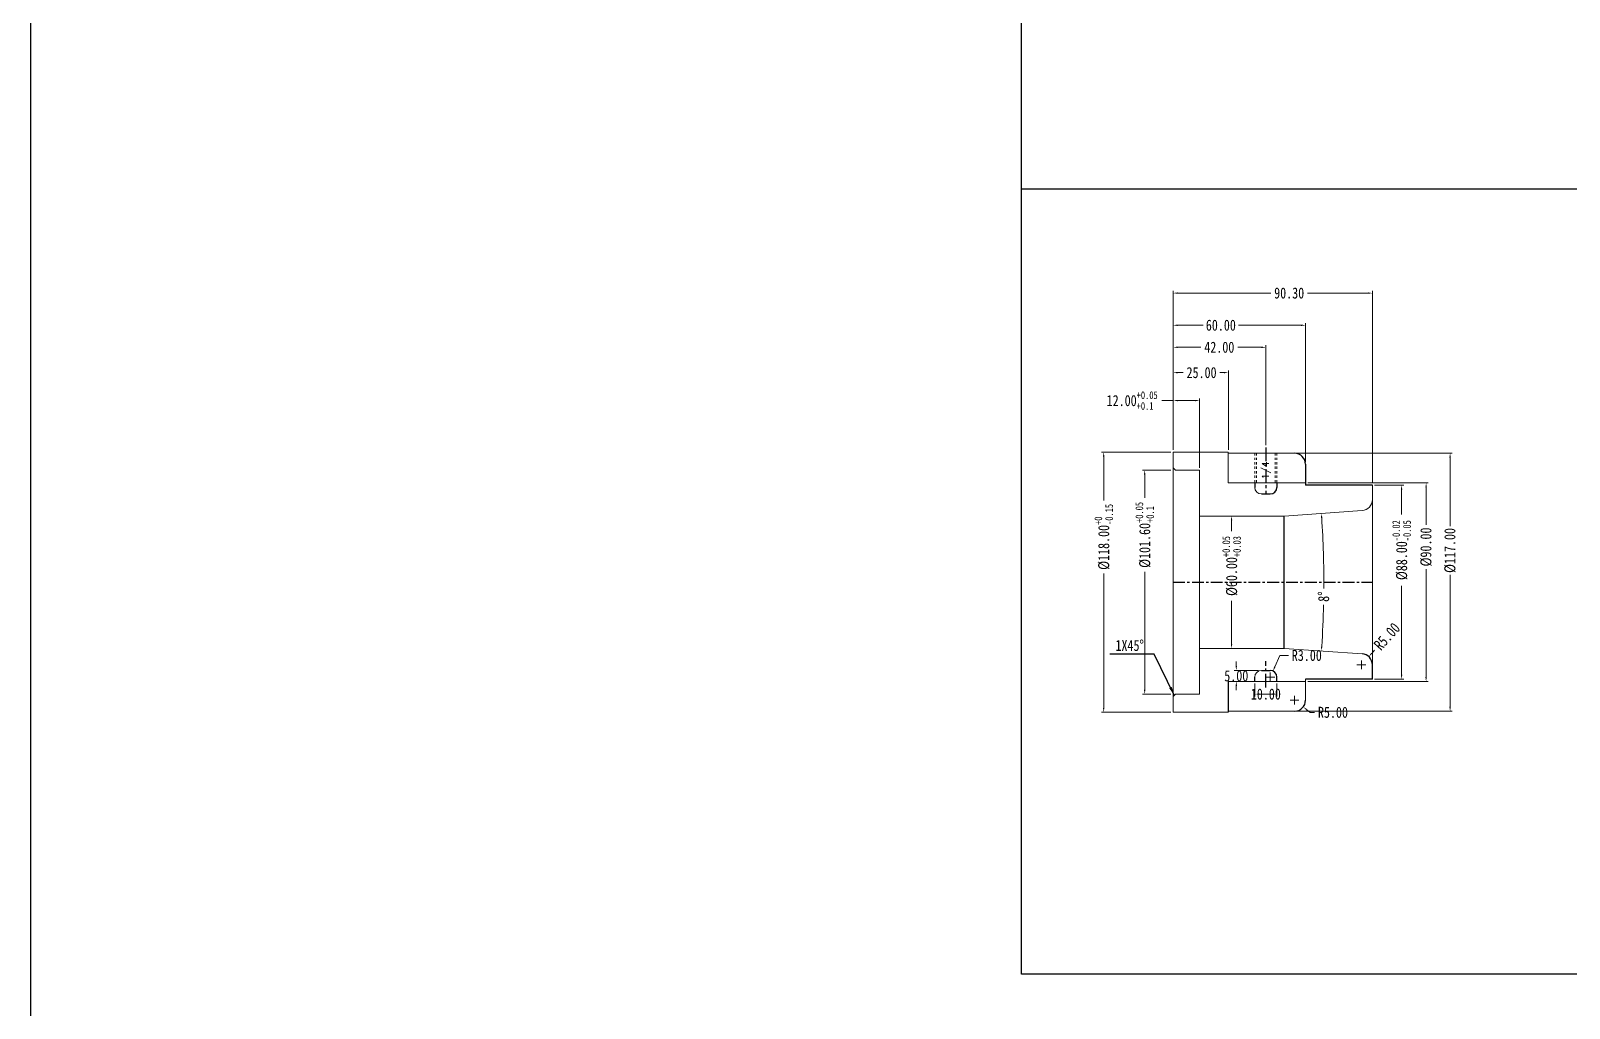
# Model space of a CAD drawing. Header units: millimetres. Extents: x 629 to 2024, y -4394 to 1386.
# Drawn here: x 629 to 1326, y 493 to 936 of the extents above; entities that cross this region are included whole.
import ezdxf
from ezdxf.enums import TextEntityAlignment as Align

# ---------------------------------------------------------------- set-up
doc = ezdxf.new("R2010")
doc.units = ezdxf.units.MM
doc.header["$LTSCALE"] = 16.335
doc.header["$PDMODE"] = 3
doc.header["$PDSIZE"] = 0.3125
doc.linetypes.add('CENTER', pattern=[0.6, 0.375, -0.075, 0.075, -0.075])
doc.linetypes.add('HIDDEN', pattern=[0.2, 0.1, -0.1])
doc.layers.get('0').update_dxf_attribs({"linetype": 'CONTINUOUS'})
doc.layers.get('Defpoints').update_dxf_attribs({"linetype": 'CONTINUOUS'})
doc.layers.add('screw', color=33, linetype='CONTINUOUS', lineweight=13)
doc.styles.add('frame', font='PMingLiU.ttf')
doc.styles.get("Standard").update_dxf_attribs({"font": 'txt', "width": 0.8})
doc.styles.add('TXT', font='txt.shx', dxfattribs={"bigfont": 'gbcbig.shx'})
doc.dimstyles.new('ISO-25', dxfattribs={"dimtxt": 3.5, "dimasz": 2.5, "dimexe": 0.5, "dimexo": 0, "dimtad": 1, "dimdsep": 46, "dimtxsty": 'frame', "dimcen": 0.09, "dimclrd": 256, "dimclre": 256, "dimclrt": 256, "dimadec": 0, "dimazin": 0, "dimtfac": 1, "dimtmove": 0, "dimatfit": 3, "dimfxl": 0, "dimarcsym": 0})
doc.dimstyles.get("Standard").update_dxf_attribs({"dimtxt": 0.15625, "dimasz": 0.1875, "dimexe": 0.125, "dimexo": 0.0625, "dimtad": 0, "dimtih": 1, "dimtoh": 1, "dimdsep": 46, "dimtxsty": 'Standard', "dimcen": 0.09, "dimadec": 0, "dimazin": 0, "dimtp": 0.01, "dimtm": 0.01, "dimtfac": 1, "dimtofl": 0, "dimtmove": 0, "dimatfit": 3, "dimfxl": 0, "dimtolj": 1, "dimarcsym": 0})
doc.dimstyles.new('STANDARD$0', dxfattribs={"dimscale": 2, "dimtxt": 3, "dimasz": 3, "dimexe": 1.25, "dimexo": 0.625, "dimgap": 0.5, "dimtad": 0, "dimdsep": 46, "dimlunit": 6, "dimtxsty": 'Standard', "dimblk": 'CLOSEDBLANK', "dimcen": 0, "dimclrt": 2, "dimazin": 2, "dimtfac": 2, "dimtmove": 1, "dimatfit": 3, "dimfxl": 0, "dimtolj": 1, "dimtzin": 0, "dimarcsym": 0})

# ---------------------------------------------------------------- blocks, each defined once
blk = doc.blocks.new('*D113')
at = {"color": 1, "lineweight": 0}
for p, q in [((1145.74, 737.12), (1132.82, 737.12)), ((1145.74, 635.52), (1132.82, 635.52))]:
    blk.add_line(p, q, dxfattribs=at)
at = {"color": 0, "lineweight": 0}
for p, q in [((1133.82, 735.12), (1133.82, 724.57)), ((1133.82, 637.52), (1133.82, 690.97))]:
    blk.add_line(p, q, dxfattribs=at)
at = {"color": 0}
for points in [[(1133.49, 735.12), (1134.15, 735.12), (1133.82, 737.12)], [(1133.49, 637.52), (1134.15, 637.52), (1133.82, 635.52)]]:
    blk.add_solid(points, dxfattribs=at)
at = {"layer": 'Defpoints', "color": 0}
for p in [(1146.74, 737.12), (1133.82, 635.52), (1146.74, 635.52)]:
    blk.add_point(p, dxfattribs=at)
at = {"color": 0, "lineweight": 0, "insert": (1133.82, 707.77), "char_height": 5, "attachment_point": 5, "rotation": 90}
blk.add_mtext('\\A1;%%C101.60{\\H0.7x;\\S+0.05^ +0.1;}', dxfattribs=at)
blk = doc.blocks.new('*D114')
at = {"color": 0, "lineweight": 0}
for p, q in [((1146.74, 768.69), (1141.62, 768.69)), ((1156.74, 768.69), (1148.74, 768.69))]:
    blk.add_line(p, q, dxfattribs=at)
at = {"color": 1, "lineweight": 0}
for p, q in [((1146.74, 746.32), (1146.74, 769.69)), ((1158.74, 738.12), (1158.74, 769.69))]:
    blk.add_line(p, q, dxfattribs=at)
at = {"color": 0}
for points in [[(1148.74, 769.02), (1148.74, 768.36), (1146.74, 768.69)], [(1156.74, 769.02), (1156.74, 768.36), (1158.74, 768.69)]]:
    blk.add_solid(points, dxfattribs=at)
at = {"layer": 'Defpoints', "color": 0}
for p in [(1158.74, 768.69), (1146.74, 745.32), (1158.74, 737.12)]:
    blk.add_point(p, dxfattribs=at)
at = {"color": 0, "lineweight": 0, "insert": (1128.15, 768.69), "char_height": 5, "attachment_point": 5}
blk.add_mtext('\\A1;12.00{\\H0.7x;\\S+0.05^ +0.1;}', dxfattribs=at)
blk = doc.blocks.new('*D115')
at = {"color": 1, "lineweight": 0}
for p, q in [((1145.74, 745.32), (1114.23, 745.32)), ((1145.74, 627.32), (1114.23, 627.32))]:
    blk.add_line(p, q, dxfattribs=at)
at = {"color": 0, "lineweight": 0}
for p, q in [((1115.23, 743.32), (1115.23, 723.44)), ((1115.23, 629.32), (1115.23, 690.3))]:
    blk.add_line(p, q, dxfattribs=at)
at = {"color": 0}
for points in [[(1114.9, 743.32), (1115.56, 743.32), (1115.23, 745.32)], [(1114.9, 629.32), (1115.56, 629.32), (1115.23, 627.32)]]:
    blk.add_solid(points, dxfattribs=at)
at = {"layer": 'Defpoints', "color": 0}
for p in [(1146.74, 745.32), (1115.23, 627.32), (1146.74, 627.32)]:
    blk.add_point(p, dxfattribs=at)
at = {"color": 0, "lineweight": 0, "insert": (1115.23, 706.87), "char_height": 5, "attachment_point": 5, "rotation": 90}
blk.add_mtext('\\A1;%%C118.00{\\H0.7x;\\S+0^ -0.15;}', dxfattribs=at)
blk = doc.blocks.new('*D116')
at = {"color": 1, "lineweight": 0}
for p, q in [((1159.74, 716.32), (1174.2, 716.32)), ((1159.74, 656.32), (1174.2, 656.32))]:
    blk.add_line(p, q, dxfattribs=at)
at = {"color": 0, "lineweight": 0}
for p, q in [((1173.2, 714.32), (1173.2, 709.46)), ((1173.2, 658.32), (1173.2, 677.86))]:
    blk.add_line(p, q, dxfattribs=at)
at = {"color": 0}
for points in [[(1172.87, 714.32), (1173.53, 714.32), (1173.2, 716.32)], [(1172.87, 658.32), (1173.53, 658.32), (1173.2, 656.32)]]:
    blk.add_solid(points, dxfattribs=at)
at = {"layer": 'Defpoints', "color": 0}
for p in [(1158.74, 716.32), (1158.74, 656.32), (1173.2, 656.32)]:
    blk.add_point(p, dxfattribs=at)
at = {"color": 0, "lineweight": 0, "insert": (1173.2, 693.66), "char_height": 5, "attachment_point": 5, "rotation": 90}
blk.add_mtext('\\A1;%%C60.00{\\H0.7x;\\S+0.05^ +0.03;}', dxfattribs=at)
blk = doc.blocks.new('*D117')
at = {"color": 1, "lineweight": 0}
for p, q in [((1183.74, 640.32), (1183.74, 634.55)), ((1193.74, 640.32), (1193.74, 634.55))]:
    blk.add_line(p, q, dxfattribs=at)
at = {"color": 0, "lineweight": 0}
blk.add_line((1185.74, 635.55), (1191.74, 635.55), dxfattribs=at)
at = {"color": 0}
for points in [[(1185.74, 635.88), (1185.74, 635.22), (1183.74, 635.55)], [(1191.74, 635.88), (1191.74, 635.22), (1193.74, 635.55)]]:
    blk.add_solid(points, dxfattribs=at)
at = {"layer": 'Defpoints', "color": 0}
for p in [(1183.74, 641.32), (1193.74, 641.32), (1193.74, 635.55)]:
    blk.add_point(p, dxfattribs=at)
at = {"color": 0, "lineweight": 0, "insert": (1188.74, 635.55), "char_height": 5, "attachment_point": 5}
blk.add_mtext('\\A1;10.00', dxfattribs=at)
blk = doc.blocks.new('*D118')
at = {"color": 0, "lineweight": 0}
for p, q in [((1195.14, 653.09), (1192.79, 647.88)), ((1198.98, 653.09), (1195.14, 653.09))]:
    blk.add_line(p, q, dxfattribs=at)
at = {"color": 1, "lineweight": 0}
for p, q in [((1188.74, 643.32), (1192.74, 643.32)), ((1190.74, 641.32), (1190.74, 645.32))]:
    blk.add_line(p, q, dxfattribs=at)
at = {"color": 0}
blk.add_solid([(1192.49, 648.01), (1193.09, 647.74), (1191.97, 646.05)], dxfattribs=at)
at = {"layer": 'Defpoints', "color": 0}
for p in [(1190.74, 643.32), (1191.97, 646.05)]:
    blk.add_point(p, dxfattribs=at)
at = {"color": 0, "lineweight": 0, "insert": (1207.31, 653.09), "char_height": 5, "attachment_point": 5}
blk.add_mtext('\\A1;R3.00', dxfattribs=at)
blk = doc.blocks.new('*D123')
at = {"color": 1, "lineweight": 0}
for p, q in [((1146.74, 746.32), (1146.74, 782.36)), ((1171.74, 746.32), (1171.74, 782.36))]:
    blk.add_line(p, q, dxfattribs=at)
at = {"color": 0, "lineweight": 0}
for p, q in [((1148.74, 781.36), (1151.26, 781.36)), ((1169.74, 781.36), (1167.93, 781.36))]:
    blk.add_line(p, q, dxfattribs=at)
at = {"color": 0}
for points in [[(1148.74, 781.69), (1148.74, 781.02), (1146.74, 781.36)], [(1169.74, 781.69), (1169.74, 781.02), (1171.74, 781.36)]]:
    blk.add_solid(points, dxfattribs=at)
at = {"layer": 'Defpoints', "color": 0}
for p in [(1146.74, 781.36), (1146.74, 745.32), (1171.74, 745.32)]:
    blk.add_point(p, dxfattribs=at)
at = {"color": 0, "lineweight": 0, "insert": (1159.6, 781.36), "char_height": 5, "attachment_point": 5}
blk.add_mtext('\\A1;25.00', dxfattribs=at)
blk = doc.blocks.new('*D124')
at = {"color": 1, "lineweight": 0}
for p, q in [((1146.74, 762), (1146.74, 793.85)), ((1188.74, 748.4), (1188.74, 793.85))]:
    blk.add_line(p, q, dxfattribs=at)
at = {"color": 0, "lineweight": 0}
for p, q in [((1148.74, 792.85), (1159.31, 792.85)), ((1186.74, 792.85), (1175.98, 792.85))]:
    blk.add_line(p, q, dxfattribs=at)
at = {"color": 0}
for points in [[(1148.74, 793.18), (1148.74, 792.52), (1146.74, 792.85)], [(1186.74, 793.18), (1186.74, 792.52), (1188.74, 792.85)]]:
    blk.add_solid(points, dxfattribs=at)
at = {"layer": 'Defpoints', "color": 0}
for p in [(1146.74, 792.85), (1146.74, 761), (1188.74, 747.4)]:
    blk.add_point(p, dxfattribs=at)
at = {"color": 0, "lineweight": 0, "insert": (1167.64, 792.85), "char_height": 5, "attachment_point": 5}
blk.add_mtext('\\A1;42.00', dxfattribs=at)
blk = doc.blocks.new('*D125')
at = {"color": 1, "lineweight": 0}
for p, q in [((1202.74, 744.82), (1273.25, 744.82)), ((1202.74, 627.82), (1273.25, 627.82))]:
    blk.add_line(p, q, dxfattribs=at)
at = {"color": 0, "lineweight": 0}
for p, q in [((1272.25, 742.82), (1272.25, 711.7)), ((1272.25, 629.82), (1272.25, 689.7))]:
    blk.add_line(p, q, dxfattribs=at)
at = {"color": 0}
for points in [[(1271.92, 742.82), (1272.58, 742.82), (1272.25, 744.82)], [(1271.92, 629.82), (1272.58, 629.82), (1272.25, 627.82)]]:
    blk.add_solid(points, dxfattribs=at)
at = {"layer": 'Defpoints', "color": 0}
for p in [(1201.74, 744.82), (1201.74, 627.82), (1272.25, 627.82)]:
    blk.add_point(p, dxfattribs=at)
at = {"color": 0, "lineweight": 0, "insert": (1272.25, 700.7), "char_height": 5, "attachment_point": 5, "rotation": 90}
blk.add_mtext('\\A1;%%c117.00', dxfattribs=at)
blk = doc.blocks.new('*D119')
at = {"color": 0, "lineweight": 0}
for p, q in [((1175.34, 648.32), (1175.34, 650.32)), ((1175.34, 639.32), (1175.34, 637.32))]:
    blk.add_line(p, q, dxfattribs=at)
at = {"color": 1, "lineweight": 0}
for p, q in [((1185.31, 646.32), (1174.34, 646.32)), ((1185.31, 641.32), (1174.34, 641.32))]:
    blk.add_line(p, q, dxfattribs=at)
at = {"color": 0}
for points in [[(1175.01, 648.32), (1175.67, 648.32), (1175.34, 646.32)], [(1175.01, 639.32), (1175.67, 639.32), (1175.34, 641.32)]]:
    blk.add_solid(points, dxfattribs=at)
at = {"layer": 'Defpoints', "color": 0}
for p in [(1186.31, 646.32), (1175.34, 641.32), (1186.31, 641.32)]:
    blk.add_point(p, dxfattribs=at)
at = {"color": 0, "lineweight": 0, "insert": (1175.34, 643.82), "char_height": 5, "attachment_point": 5}
blk.add_mtext('\\A1;5.00', dxfattribs=at)
blk = doc.blocks.new('*D126')
at = {"color": 1, "lineweight": 0}
for p, q in [((1201.74, 630.82), (1201.74, 634.82)), ((1199.74, 632.82), (1203.74, 632.82))]:
    blk.add_line(p, q, dxfattribs=at)
at = {"color": 0, "lineweight": 0}
for p, q in [((1208.83, 627.28), (1207.25, 628.51)), ((1210.83, 627.28), (1208.83, 627.28))]:
    blk.add_line(p, q, dxfattribs=at)
at = {"color": 0}
blk.add_solid([(1207.46, 628.77), (1207.05, 628.25), (1205.68, 629.74)], dxfattribs=at)
at = {"layer": 'Defpoints', "color": 0}
for p in [(1201.74, 632.82), (1205.68, 629.74)]:
    blk.add_point(p, dxfattribs=at)
at = {"color": 0, "lineweight": 0, "insert": (1219.16, 627.28), "char_height": 5, "attachment_point": 5}
blk.add_mtext('\\A1;R5.00', dxfattribs=at)
blk = doc.blocks.new('*D120')
at = {"color": 1, "lineweight": 0}
for p, q in [((1238.04, 730.32), (1251.27, 730.32)), ((1238.04, 642.32), (1251.27, 642.32))]:
    blk.add_line(p, q, dxfattribs=at)
at = {"color": 0, "lineweight": 0}
for p, q in [((1250.27, 728.32), (1250.27, 716.99)), ((1250.27, 644.32), (1250.27, 684.73))]:
    blk.add_line(p, q, dxfattribs=at)
at = {"color": 0}
for points in [[(1249.94, 728.32), (1250.61, 728.32), (1250.27, 730.32)], [(1249.94, 644.32), (1250.61, 644.32), (1250.27, 642.32)]]:
    blk.add_solid(points, dxfattribs=at)
at = {"layer": 'Defpoints', "color": 0}
for p in [(1237.04, 730.32), (1237.04, 642.32), (1250.27, 642.32)]:
    blk.add_point(p, dxfattribs=at)
at = {"color": 0, "lineweight": 0, "insert": (1250.27, 700.86), "char_height": 5, "attachment_point": 5, "rotation": 90}
blk.add_mtext('\\A1;%%C88.00{\\H0.7x;\\S-0.02^ -0.05;}', dxfattribs=at)
blk = doc.blocks.new('*D121')
at = {"color": 1, "lineweight": 0}
for p, q in [((1146.74, 746.32), (1146.74, 818.42)), ((1237.04, 731.32), (1237.04, 818.42))]:
    blk.add_line(p, q, dxfattribs=at)
at = {"color": 0, "lineweight": 0}
for p, q in [((1148.74, 817.42), (1190.99, 817.42)), ((1235.04, 817.42), (1207.66, 817.42))]:
    blk.add_line(p, q, dxfattribs=at)
at = {"color": 0}
for points in [[(1148.74, 817.75), (1148.74, 817.09), (1146.74, 817.42)], [(1235.04, 817.75), (1235.04, 817.09), (1237.04, 817.42)]]:
    blk.add_solid(points, dxfattribs=at)
at = {"layer": 'Defpoints', "color": 0}
for p in [(1237.04, 817.42), (1146.74, 745.32), (1237.04, 730.32)]:
    blk.add_point(p, dxfattribs=at)
at = {"color": 0, "lineweight": 0, "insert": (1199.32, 817.42), "char_height": 5, "attachment_point": 5}
blk.add_mtext('\\A1;90.30', dxfattribs=at)
blk = doc.blocks.new('*D122')
at = {"color": 1, "lineweight": 0}
for p, q in [((1207.74, 731.32), (1262.38, 731.32)), ((1207.74, 641.32), (1262.38, 641.32))]:
    blk.add_line(p, q, dxfattribs=at)
at = {"color": 0, "lineweight": 0}
for p, q in [((1261.38, 729.32), (1261.38, 712.29)), ((1261.38, 643.32), (1261.38, 692.29))]:
    blk.add_line(p, q, dxfattribs=at)
at = {"color": 0}
for points in [[(1261.05, 729.32), (1261.72, 729.32), (1261.38, 731.32)], [(1261.05, 643.32), (1261.72, 643.32), (1261.38, 641.32)]]:
    blk.add_solid(points, dxfattribs=at)
at = {"layer": 'Defpoints', "color": 0}
for p in [(1206.74, 731.32), (1206.74, 641.32), (1261.38, 641.32)]:
    blk.add_point(p, dxfattribs=at)
at = {"color": 0, "lineweight": 0, "insert": (1261.38, 702.29), "char_height": 5, "attachment_point": 5, "rotation": 90}
blk.add_mtext('\\A1;%%c90.00', dxfattribs=at)
blk = doc.blocks.new('*D127')
at = {"color": 1, "lineweight": 0}
for p, q in [((1146.74, 806.48), (1146.74, 801.85)), ((1206.74, 740.82), (1206.74, 803.85))]:
    blk.add_line(p, q, dxfattribs=at)
at = {"color": 0, "lineweight": 0}
for p, q in [((1148.74, 802.85), (1160.34, 802.85)), ((1204.74, 802.85), (1176.34, 802.85))]:
    blk.add_line(p, q, dxfattribs=at)
at = {"color": 0}
for points in [[(1148.74, 803.18), (1148.74, 802.51), (1146.74, 802.85)], [(1204.74, 803.18), (1204.74, 802.51), (1206.74, 802.85)]]:
    blk.add_solid(points, dxfattribs=at)
at = {"layer": 'Defpoints', "color": 0}
for p in [(1146.74, 807.48), (1146.74, 802.85), (1206.74, 739.82)]:
    blk.add_point(p, dxfattribs=at)
at = {"color": 0, "lineweight": 0, "insert": (1168.34, 802.85), "char_height": 5, "attachment_point": 5}
blk.add_mtext('\\A1;60.00', dxfattribs=at)
blk = doc.blocks.new('*D128')
at = {"color": 0, "lineweight": 0}
for start, end in [(359.63334, 3.74364), (356.25636, 358.69335)]:
    blk.add_arc((768.02, 686.32), 447, start, end, dxfattribs=at)
at = {"color": 0}
for points in [[(1213.73, 715.48), (1214.39, 715.53), (1213.93, 717.5)], [(1214.39, 657.11), (1213.73, 657.15), (1213.93, 655.14)]]:
    blk.add_solid(points, dxfattribs=at)
at = {"layer": 'Defpoints', "color": 0}
for p in [(1232.38, 718.79), (1197.04, 716.32), (1214.89, 696.72), (1197.04, 656.32), (1232.38, 653.85)]:
    blk.add_point(p, dxfattribs=at)
at = {"color": 0, "lineweight": 0, "insert": (1214.97, 679.79), "char_height": 5, "attachment_point": 5, "rotation": 89.16335}
blk.add_mtext('\\A1;8°', dxfattribs=at)
blk = doc.blocks.new('*D129')
at = {"color": 1, "lineweight": 0}
for p, q in [((1230.04, 648.86), (1234.04, 648.86)), ((1232.04, 646.86), (1232.04, 650.86))]:
    blk.add_line(p, q, dxfattribs=at)
at = {"color": 0, "lineweight": 0}
blk.add_line((1238.06, 655.54), (1236.72, 654.06), dxfattribs=at)
at = {"color": 0}
blk.add_solid([(1236.47, 654.28), (1236.97, 653.84), (1235.38, 652.57)], dxfattribs=at)
at = {"layer": 'Defpoints', "color": 0}
for p in [(1232.04, 648.86), (1235.38, 652.57)]:
    blk.add_point(p, dxfattribs=at)
at = {"color": 0, "lineweight": 0, "insert": (1243.64, 661.73), "char_height": 5, "attachment_point": 5, "rotation": 47.97658}
blk.add_mtext('\\A1;R5.00', dxfattribs=at)

msp = doc.modelspace()

# ---------------------------------------------------------------- linework, layer by layer
at = {"ltscale": 0.5}
for p, q in [((1078.044, 864.697), (1580.168, 864.697)), ((1237.035, 642.318), (1237.035, 648.858))]:
    msp.add_line(p, q, dxfattribs=at)
at = {"color": 1, "linetype": 'CENTER'}
for p, q in [((1188.735, 747.4), (1188.735, 726.318)), ((1188.735, 638.572), (1188.735, 650.549))]:
    msp.add_line(p, q, dxfattribs=at)
at = {"lineweight": 0}
for p, q in [((1146.735, 745.318), (1171.735, 745.318)), ((1146.735, 745.318), (1146.735, 738.118)), ((1171.735, 745.318), (1171.735, 731.318)), ((1171.735, 744.818), (1201.735, 744.818)), ((1146.735, 738.118), (1147.735, 737.118)), ((1146.735, 738.118), (1146.735, 634.518)), ((1158.735, 737.118), (1147.735, 737.118)), ((1158.735, 737.118), (1158.735, 716.318)), ((1171.735, 731.318), (1206.735, 731.318)), ((1237.035, 730.318), (1237.035, 723.778)), ((1197.035, 716.318), (1232.384, 718.79)), ((1237.035, 723.778), (1237.035, 648.858)), ((1158.735, 716.318), (1158.735, 656.318)), ((1158.735, 716.318), (1197.035, 716.318)), ((1158.735, 635.518), (1158.735, 656.318)), ((1158.735, 656.318), (1197.035, 656.318)), ((1197.035, 656.318), (1232.384, 653.846)), ((1206.735, 642.318), (1206.735, 632.818)), ((1147.735, 635.518), (1146.735, 634.518)), ((1158.735, 635.518), (1147.735, 635.518)), ((1171.735, 641.318), (1206.735, 641.318)), ((1146.735, 634.518), (1146.735, 627.318)), ((1171.735, 627.818), (1201.735, 627.818)), ((1146.735, 627.318), (1171.735, 627.318))]:
    msp.add_line(p, q, dxfattribs=at)
for p, q in [((1206.735, 739.818), (1206.735, 730.318)), ((1183.735, 731.318), (1183.735, 729.318)), ((1186.735, 726.318), (1190.735, 726.318)), ((1193.735, 731.318), (1193.735, 729.318)), ((1237.035, 730.318), (1206.735, 730.318)), ((1197.035, 656.318), (1197.035, 716.318)), ((1183.735, 641.318), (1183.735, 643.318)), ((1186.735, 646.318), (1190.735, 646.318)), ((1193.735, 641.318), (1193.735, 643.318)), ((1237.035, 642.318), (1206.735, 642.318)), ((1171.735, 641.318), (1171.735, 627.318))]:
    msp.add_line(p, q)
at = {"color": 1, "linetype": 'CENTER', "ltscale": 0.870768}
msp.add_line((1146.735, 686.318), (1237.035, 686.318), dxfattribs=at)
msp.add_lwpolyline([(628.864, 1386.234), (2023.672, 1386.234), (2023.672, -4394.118), (628.864, -4394.118)], close=True)
at = {"ltscale": 0.5}
msp.add_lwpolyline([(1078.044, 1194.323), (1959.733, 1194.323), (1959.733, 508.609), (1078.044, 508.609)], close=True, dxfattribs=at)
for centre, radius, start, end in [((1201.735, 739.818), 5, 0, 90), ((1190.735, 729.318), 3, 270, 0), ((1190.735, 643.318), 3, 0, 90), ((1201.735, 632.818), 5, 270, 0)]:
    msp.add_arc(centre, radius, start, end)
at = {"lineweight": 0}
for centre, radius, start, end in [((1186.735, 729.318), 3, 180, 270), ((1232.035, 723.778), 5, 274, 0), ((1186.735, 643.318), 3, 90, 180)]:
    msp.add_arc(centre, radius, start, end, dxfattribs=at)
at = {"ltscale": 0.5}
msp.add_arc((1232.035, 648.858), 5, 0, 86, dxfattribs=at)
at = {"layer": 'screw', "color": 92, "linetype": 'HIDDEN', "ltscale": 0.621977}
for p, q in [((1183.735, 744.818), (1183.735, 731.318)), ((1193.735, 744.818), (1193.735, 731.318))]:
    msp.add_line(p, q, dxfattribs=at)
at = {"layer": 'screw', "linetype": 'HIDDEN', "ltscale": 0.621977}
for p, q in [((1184.485, 744.818), (1184.485, 731.318)), ((1192.985, 744.818), (1192.985, 731.318))]:
    msp.add_line(p, q, dxfattribs=at)

# ---------------------------------------------------------------- texts
at = {"insert": (1120.567, 660.161), "char_height": 5, "width": 18.00079, "attachment_point": 1}
msp.add_mtext('{\\fSimSun|b0|i0|c134|p2;1X45%%D}', dxfattribs=at)
at = {"layer": 'screw', "color": 222, "linetype": 'HIDDEN', "ltscale": 0.746373, "style": 'TXT'}
msp.add_text('1/4', height=3, rotation=89.99973, dxfattribs=at).set_placement((1188.735, 737.016), align=Align.MIDDLE)

# ---------------------------------------------------------------- dimensions: what is measured, and where the dimension line sits
at = {"lineweight": 0}
for base, p1, p2, dimstyle, override, picture, middle in [((1237.035, 817.419), (1146.735, 745.318), (1237.035, 730.318), 'Standard', {"dimtxt": 5, "dimasz": 2, "dimexe": 1, "dimexo": 1, "dimgap": 1, "dimzin": 0, "dimdsep": 0, "dimcen": 2, "dimclre": 1, "dimtol": 0, "dimtp": 0, "dimtm": 0, "dimtzin": 0, "dimlwd": 0, "dimlwe": 0}, '*D121', (1199.323, 817.419)), ((1146.735, 802.845), (1206.735, 739.818), (1146.735, 807.48), 'STANDARD$0', {"dimscale": 1, "dimtxt": 5, "dimasz": 2, "dimexe": 1, "dimexo": 1, "dimgap": 1, "dimtih": 1, "dimtoh": 1, "dimzin": 0, "dimdsep": 0, "dimlunit": 2, "dimcen": 2, "dimclre": 1, "dimclrt": 0, "dimadec": 0, "dimazin": 0, "dimtfac": 1, "dimtofl": 0, "dimtmove": 0, "dimlwd": 0, "dimlwe": 0}, '*D127', (1168.342, 802.845)), ((1146.735, 792.851), (1188.735, 747.4), (1146.735, 761.004), 'Standard', {"dimtxt": 5, "dimasz": 2, "dimexe": 1, "dimexo": 1, "dimgap": 1, "dimzin": 0, "dimdsep": 0, "dimcen": 2, "dimclre": 1, "dimtol": 0, "dimtp": 0, "dimtm": 0, "dimtzin": 0, "dimlwd": 0, "dimlwe": 0}, '*D124', (1167.644, 792.851)), ((1146.735, 781.356), (1171.735, 745.318), (1146.735, 745.318), 'Standard', {"dimtxt": 5, "dimasz": 2, "dimexe": 1, "dimexo": 1, "dimgap": 1, "dimzin": 0, "dimdsep": 0, "dimcen": 2, "dimclre": 1, "dimtol": 0, "dimtp": 0, "dimtm": 0, "dimtzin": 0, "dimlwd": 0, "dimlwe": 0}, '*D123', (1159.595, 781.356)), ((1193.735, 635.549), (1183.735, 641.318), (1193.735, 641.318), 'Standard', {"dimtxt": 5, "dimasz": 2, "dimexe": 1, "dimexo": 1, "dimgap": 1, "dimzin": 0, "dimdsep": 0, "dimcen": 2, "dimclre": 1, "dimtol": 0, "dimtp": 0, "dimtm": 0, "dimtzin": 0, "dimlwd": 0, "dimlwe": 0}, '*D117', (1188.735, 635.549))]:
    dim = msp.add_linear_dim(base=base, p1=p1, p2=p2, dimstyle=dimstyle, override=override, dxfattribs=at)
    dim.commit()
    dim.dimension.update_dxf_attribs({"geometry": picture, "text_midpoint": middle, "dimtype": 160})
dim = msp.add_linear_dim(base=(1158.735, 768.689), p1=(1146.735, 745.318), p2=(1158.735, 737.118), text='<>{\\H0.7x;\\S+0.05^ +0.1;}', dimstyle='Standard', override={"dimtxt": 5, "dimasz": 2, "dimexe": 1, "dimexo": 1, "dimgap": 1, "dimzin": 0, "dimdsep": 0, "dimcen": 2, "dimclre": 1, "dimtol": 0, "dimtp": 0, "dimtm": 0, "dimtzin": 0, "dimlwd": 0, "dimlwe": 0}, dxfattribs=at)
dim.commit()
dim.dimension.update_dxf_attribs({"geometry": '*D114', "text_midpoint": (1128.152, 768.689), "dimtype": 160})
for base, p1, p2, text, dimstyle, override, picture, middle in [((1115.228, 627.318), (1146.735, 745.318), (1146.735, 627.318), '%%C<>{\\H0.7x;\\S+0^ -0.15;}', 'STANDARD$0', {"dimscale": 1, "dimtxt": 5, "dimasz": 2, "dimexe": 1, "dimexo": 1, "dimgap": 1, "dimzin": 0, "dimdsep": 0, "dimlunit": 2, "dimcen": 2, "dimclre": 1, "dimclrt": 0, "dimadec": 0, "dimazin": 0, "dimtfac": 1, "dimtofl": 0, "dimtmove": 0, "dimlwd": 0, "dimlwe": 0}, '*D115', (1115.228, 706.87)), ((1272.249, 627.818), (1201.735, 744.818), (1201.735, 627.818), '%%c<>', 'Standard', {"dimtxt": 5, "dimasz": 2, "dimexe": 1, "dimexo": 1, "dimgap": 1, "dimtih": 0, "dimtoh": 0, "dimzin": 0, "dimdsep": 0, "dimcen": 2, "dimclre": 1, "dimtol": 0, "dimlim": 0, "dimtp": 0, "dimtm": 0, "dimtzin": 0, "dimlwd": 0, "dimlwe": 0}, '*D125', (1272.249, 700.7)), ((1133.821, 635.518), (1146.735, 737.118), (1146.735, 635.518), '%%C<>{\\H0.7x;\\S+0.05^ +0.1;}', 'STANDARD$0', {"dimscale": 1, "dimtxt": 5, "dimasz": 2, "dimexe": 1, "dimexo": 1, "dimgap": 1, "dimzin": 0, "dimdsep": 0, "dimlunit": 2, "dimcen": 2, "dimclre": 1, "dimclrt": 0, "dimadec": 0, "dimazin": 0, "dimtfac": 1, "dimtofl": 0, "dimtmove": 0, "dimlwd": 0, "dimlwe": 0}, '*D113', (1133.821, 707.766)), ((1261.383, 641.318), (1206.735, 731.318), (1206.735, 641.318), '%%c<>', 'STANDARD$0', {"dimscale": 1, "dimtxt": 5, "dimasz": 2, "dimexe": 1, "dimexo": 1, "dimgap": 1, "dimzin": 0, "dimdsep": 0, "dimlunit": 2, "dimcen": 2, "dimclre": 1, "dimclrt": 0, "dimadec": 0, "dimazin": 0, "dimtfac": 1, "dimtofl": 0, "dimtmove": 0, "dimlwd": 0, "dimlwe": 0}, '*D122', (1261.383, 702.289)), ((1250.275, 642.318), (1237.035, 730.318), (1237.035, 642.318), '%%C<>{\\H0.7x;\\S-0.02^ -0.05;}', 'STANDARD$0', {"dimscale": 1, "dimtxt": 5, "dimasz": 2, "dimexe": 1, "dimexo": 1, "dimgap": 1, "dimzin": 0, "dimdsep": 0, "dimlunit": 2, "dimcen": 2, "dimclre": 1, "dimclrt": 0, "dimadec": 0, "dimazin": 0, "dimtfac": 1, "dimtofl": 0, "dimtmove": 0, "dimlwd": 0, "dimlwe": 0}, '*D120', (1250.275, 700.861)), ((1173.201, 656.318), (1158.735, 716.318), (1158.735, 656.318), '%%C<>{\\H0.7x;\\S+0.05^ +0.03;}', 'STANDARD$0', {"dimscale": 1, "dimtxt": 5, "dimasz": 2, "dimexe": 1, "dimexo": 1, "dimgap": 1, "dimzin": 0, "dimdsep": 0, "dimlunit": 2, "dimcen": 2, "dimclre": 1, "dimclrt": 0, "dimadec": 0, "dimazin": 0, "dimtfac": 1, "dimtofl": 0, "dimtmove": 0, "dimlwd": 0, "dimlwe": 0}, '*D116', (1173.201, 693.664))]:
    dim = msp.add_linear_dim(base=base, p1=p1, p2=p2, angle=90, text=text, dimstyle=dimstyle, override=override, dxfattribs=at)
    dim.commit()
    dim.dimension.update_dxf_attribs({"geometry": picture, "text_midpoint": middle, "dimtype": 160})
dim = msp.add_angular_dim_2l(base=(1214.893, 696.719), line1=((1197.035, 656.318), (1232.384, 653.846)), line2=((1197.035, 716.318), (1232.384, 718.79)), dimstyle='Standard', override={"dimtxt": 5, "dimasz": 2, "dimexe": 1, "dimexo": 1, "dimgap": 1, "dimtih": 0, "dimtoh": 0, "dimzin": 0, "dimdsep": 0, "dimcen": 2, "dimclre": 1, "dimtp": 0, "dimtm": 0, "dimtzin": 0, "dimlwd": 0, "dimlwe": 0}, dxfattribs=at)
dim.commit()
dim.dimension.update_dxf_attribs({"geometry": '*D128', "text_midpoint": (1214.967, 679.791), "dimtype": 162})
for center, mpoint, override, picture, middle in [((1232.035, 648.858), (1235.382, 652.573), {"dimtxt": 5, "dimasz": 2, "dimexe": 1, "dimexo": 1, "dimgap": 1, "dimtih": 0, "dimtoh": 0, "dimzin": 0, "dimdsep": 0, "dimcen": 2, "dimclre": 1, "dimtp": 0, "dimtm": 0, "dimtzin": 0, "dimlwd": 0, "dimlwe": 0}, '*D129', (1243.639, 661.735)), ((1201.735, 632.818), (1205.676, 629.74), {"dimtxt": 5, "dimasz": 2, "dimexe": 1, "dimexo": 1, "dimgap": 1, "dimzin": 0, "dimdsep": 0, "dimcen": 2, "dimclre": 1, "dimtol": 0, "dimtp": 0, "dimtm": 0, "dimtzin": 0, "dimlwd": 0, "dimlwe": 0}, '*D126', (1219.162, 627.278))]:
    dim = msp.add_radius_dim(center=center, mpoint=mpoint, dimstyle='Standard', override=override, dxfattribs=at)
    dim.commit()
    dim.dimension.update_dxf_attribs({"geometry": picture, "text_midpoint": middle})
dim = msp.add_radius_dim(center=(1190.735, 643.318), mpoint=(1191.969, 646.053), dimstyle='Standard', override={"dimtxt": 5, "dimasz": 2, "dimexe": 1, "dimexo": 1, "dimgap": 1, "dimzin": 0, "dimdsep": 0, "dimcen": 2, "dimclre": 1, "dimtol": 0, "dimtp": 0, "dimtm": 0, "dimtzin": 0, "dimlwd": 0, "dimlwe": 0}, dxfattribs=at)
dim.commit()
dim.dimension.update_dxf_attribs({"geometry": '*D118', "text_midpoint": (1207.309, 653.088), "dimtype": 164})
dim = msp.add_linear_dim(base=(1175.339, 641.318), p1=(1186.308, 646.318), p2=(1186.308, 641.318), angle=90, dimstyle='Standard', override={"dimtxt": 5, "dimasz": 2, "dimexe": 1, "dimexo": 1, "dimgap": 1, "dimzin": 0, "dimdsep": 0, "dimcen": 2, "dimclre": 1, "dimtol": 0, "dimtp": 0, "dimtm": 0, "dimtzin": 0, "dimlwd": 0, "dimlwe": 0}, dxfattribs=at)
dim.commit()
dim.dimension.update_dxf_attribs({"geometry": '*D119', "text_midpoint": (1175.339, 643.818), "dimtype": 160})

# ---------------------------------------------------------------- leaders
msp.add_leader([(1147.235, 635.018), (1138.101, 653.664), (1117.979, 653.664)], dimstyle='ISO-25', override={"dimscale": 1, "dimtxt": 4.5, "dimasz": 4, "dimexe": 0, "dimgap": 0, "dimtad": 0, "dimclrd": 256, "dimclre": 3, "dimclrt": 6})

doc.saveas('drawing.dxf')
